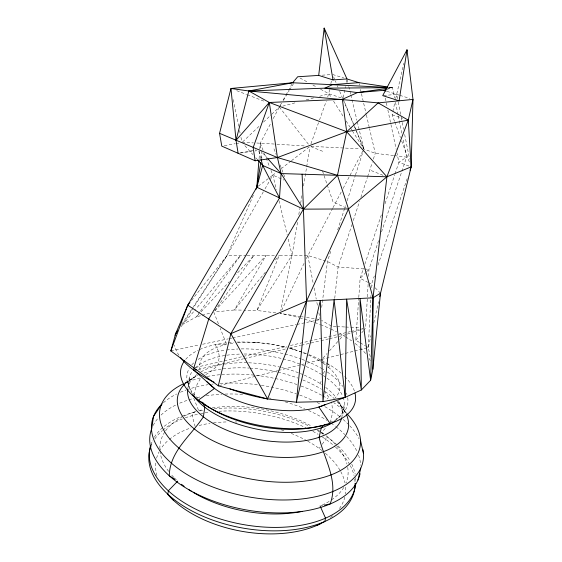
<?xml version="1.0" encoding="UTF-8"?>
<svg xmlns="http://www.w3.org/2000/svg" width="562" height="562" viewBox="0 0 562 562"><rect width="100%" height="100%" fill="white"/><g stroke="black" fill="none" stroke-linecap="round" stroke-linejoin="round"><path stroke-width="0.42" stroke-dasharray="2.81 2.11" d="M370.21 356.68L368.265 347.52L370.962 295.479M371.37 287.667L371.545 284.196L374.334 275.935M368.124 284.253L365.623 328.082L363.979 330.112M368.581 276.363L368.981 269.353L378.739 240.262M359.448 342.391L355.781 340.256L358.725 298.394M358.781 297.516L360.13 278.33L363.452 268.383M259.054 158.709L259.728 150.061M259.799 149.197L260.269 143.141L271.221 122.411M334.734 298.387L338.092 266.999L351.931 224.681M321.703 307.428L327.449 261.527L331.222 249.858M188.516 385.56L189.717 376.308M151.094 444.9L151.319 443.299A104.476 57.591 10.4 0 1 152.667 440.208M194.382 394.938L195.597 387.169L200.796 377.812M261.463 158.477L261.737 156.784M297.509 222.313L292.085 255.134L280.684 310.877M298.794 214.536L299.792 208.488M300.642 203.311L302.068 194.67M303.494 186.036L309.915 147.167M329.718 89.597L327.723 97.071M330.856 83.731L331.51 80.373M343.206 97.633L345.419 86.59M346.269 82.34L346.775 79.79M330.358 422.617L332.781 411.567L331.559 401.9M394.496 121.301L392.121 114.788L392.683 112.238M392.873 111.381L394.749 102.867M395.69 98.61L403.867 63.281M354.706 350.983L368.265 347.52L370.941 335.633M373.8 322.897L378.577 301.675M321.021 381.38L320.481 383.748L321.626 385.932M342.244 412.901L344.471 403.881M337.699 229.858L345.518 205.692M347.14 200.69L355.233 175.688M355.5 174.852L363.593 149.85M353.287 220.536L359.525 201.449M360.881 197.304L367.393 177.388M367.667 176.559L372.283 162.453M373.365 159.13L375.261 153.328L369.543 128.628M364.836 264.231L381.457 214.487M385.054 203.711L394.749 174.691M395.023 173.862L398.901 162.249L396.913 152.836M381.528 231.951L401.605 172.113M401.886 171.277L406.628 157.149L402.799 138.273M377.959 265.194L407.527 177.62M310.941 143.844L319.188 120.865M319.483 120.043L326.255 101.174M363.832 268.959L338.092 266.999L327.449 261.527L307.814 255.492L279.3 255.253L256.883 310.449L243.894 310.168M253.35 195.218L226.907 255.766L181.041 326.922M281.653 310.315L304.077 263.325M306.318 258.625L332.585 208.425M332.992 207.659L341.52 191.452M343.15 188.368L363.459 149.794M273.251 118.568L278.935 107.82M280.171 105.537L281.414 103.26M283.079 100.219L285.573 95.666M285.988 94.908L291.811 84.279M323.305 373.547L325.005 370.527A81.645 38.026 10.5 0 0 322.911 369.234M263.318 191.86L226.907 255.766L193.356 306.796M265.046 188.818L269.816 180.451M270.252 179.685L272.851 175.126L275.605 172.991M271.748 114.262L279.342 107.054L281.576 103.359M283.367 100.401L289.184 90.798M289.634 90.06L293.659 83.408M181.849 324.295L192.878 307.526M214.789 310.667L253.862 255.506L235.878 274.685M199.896 311.889L196.314 316.877L183.205 324.183L195.534 309.402M200.409 311.179L240.367 255.633L196.096 308.728M319.174 448.448L320.192 447.043M322.216 444.233L325.763 439.315L326.41 436.358A104.476 57.591 10.4 0 1 337.474 445.336M191.558 300.375L226.907 255.766L246.268 255.577M355.781 340.256L359.603 335.521M361.795 332.816L363.431 330.786M265.433 272.141L234.368 309.964L214.635 312.008M275.415 259.981L279.3 255.253M323.424 433.934L321.633 432.48L326.283 427.218M320.171 361.275L322.476 358.689M323.052 358.05L327.084 353.526M329.388 350.948L339.188 339.975M339.764 339.329L343.22 335.458L346.536 334.362M214.965 310.814L266.107 255.387L234.368 309.964L243.03 310.147M198.709 314.32L196.314 316.877L201.301 315.514M201.112 311.762L229.282 281.717M336.455 419.336L337.544 418.219M366.031 272.345L360.13 278.33L367.738 282.243M366.621 271.748L368.981 269.353L364.689 269.022M327.962 367.604L330.323 365.265L326.424 363.733M242.643 141.891L259.721 125.677M263.522 122.073L271.116 114.866M281.119 168.719L290.765 161.245M291.453 160.711L310.055 146.303L359.525 148.804M258.218 186.198L272.851 175.126L283.936 180.079M185.664 383.34L194.178 376.926M205.811 374.587L211.544 370.906L217.972 365.426L219.292 356.589L218.485 351.44L215.253 344.625L226.641 344.492L220.206 328.292M185.13 382.771L196.342 376.175M347.372 334.088L352.346 332.451M353.175 332.177L363.129 328.903M195.632 411.686L192.576 412.67L192.106 415.669L195.14 426.544M386.93 89.365L392.536 87.651L394.622 97.95M202.137 315.282L210.448 313.013M282.7 106.155L296.139 102.558M306.22 99.86L314.622 97.612M319.659 96.264L328.903 93.791L343.038 98.483L353.287 123.352M219.152 385.616L277.614 370.681M278.457 370.463L303.873 363.972M307.266 363.101L320.818 359.638M321.668 359.427L344.541 353.582M345.391 353.365L353.863 351.201M198.288 369.382L243.472 358.809M244.322 358.605L286.1 348.826M289.507 348.026L300.593 345.433M301.443 345.237L320.2 340.846M321.057 340.642L328.728 338.851M329.578 338.647L343.22 335.458M195.576 367.457L242.573 356.575M243.423 356.378L287.006 346.29M290.428 345.497L350.238 331.643M351.095 331.447L359.638 329.473M360.495 329.269L363.059 328.679M170.848 350.927L199.166 344.977M202.601 344.253L228.348 338.844M229.205 338.668L231.783 338.127M232.64 337.945L296.153 324.604M297.01 324.422L319.321 319.736M320.937 505.821L322.616 505.477M240.655 152.815L255.865 149.935M224.301 145.656L235.26 143.696M236.103 143.549L239.482 142.945M387.394 88.374L392.536 87.651L389.087 87.138M239.833 153.061L251.783 151.438M255.197 150.967L256.904 150.735M383.593 95.547L396.624 94.346L397.994 101.174M322.188 75.182L330.906 74.62M247.111 255.57L274.347 255.303M388.194 87.686L392.536 87.651L388.187 87.433M242.011 142.495L253.314 142.896M256.792 143.015L275.991 144.139M336.09 326.515L331.749 326.283L321.626 320.396M336.961 326.557L344.773 326.979M345.644 327.021L349.986 327.253M350.857 327.302L359.54 327.758M276.869 144.195L305.693 146.022M253.638 342.37L257.747 342.651M393.562 155.555L375.261 153.328L363.86 149.021L352.212 130.609M394.433 155.66L406.628 157.149L398.901 162.249L409.522 166.261M275.851 312.894L256.883 310.449L292.085 255.134L287.997 238.112M300.593 316.568L280.157 313.448A100.809 43.183 10.6 0 1 298.914 317.642M301.45 316.701L303.15 316.961M306.557 317.481L319.328 319.427M332.648 74.507L343.768 77.956M386.951 91.346L399.076 95.111M399.898 95.364L409.712 98.406M291.348 348.693L294.797 349.768M392.121 114.788L402.617 118.28M236.721 90.679L246.556 94.458M247.371 94.774L264.583 101.385M321.731 361.886L325.637 363.424M310.863 146.619L323.754 151.74M371.278 170.609L383.783 175.576M346.185 207.912L333.09 202.06L322.279 170.356M368.503 282.637L371.545 284.196L372.739 285.398M299.975 78.006L307.59 82.157M312.915 85.066L316.722 87.145M320.53 89.218L328.903 93.791L330.765 96.734M360.186 342.82L365.328 345.813M366.059 346.241L368.265 347.52M375.121 287.793L380.481 293.188M244.877 145.684L252.914 154.606M255.78 157.796L256.932 159.067M262.63 152.857L267.245 158.034M337.017 401.24L346.382 413.175A101.792 51.69 10.5 0 0 333.723 402.638M279.342 107.054L308.981 144.926M324.295 391.026L330.02 399.083M333.561 101.153L343.354 116.615M346.15 121.034L349.88 126.928M350.344 127.665L351.742 129.871M339.462 402.813L345.391 412.368M187.265 381.598L189.204 386.15M333.652 76.91L334.994 80.113M335.331 80.914L336.006 82.516M337.348 85.726L338.015 87.328M339.694 91.332L354.13 125.783M354.467 126.583L356.139 130.595M356.477 131.396L363.86 149.021L357.137 121.16M354.608 126.562L355.598 128.965M355.929 129.766L363.86 149.021M213.778 312.1L218.597 324.246M198.393 409.937L193.841 398.388A106.78 57.162 10.5 0 0 177.171 404.338M263.1 150.335L260.269 143.141L261.007 149.963M264.358 153.531L269.704 167.125M270.961 170.328L272.851 175.126L276.328 189.591M273.982 148.846L276.139 154.501M280.143 164.996L284.772 177.107M394.798 122.116L400.446 137.578M401.64 140.837L409.67 162.811M258.85 151.143L260.873 158.716M347.154 79.783L347.766 82.319M348.784 86.541L350.618 94.142M350.821 94.985L356.933 120.31M278.991 200.662L287.175 234.705M359.09 83.499L359.49 85.199M360.474 89.456L361.261 92.863M361.457 93.714L366.192 114.156M366.389 115.006L369.346 127.778M385.349 98.048L386.972 105.754M387.878 110.033L390.773 123.731M390.948 124.588L396.189 149.408M233.258 99.622L238.681 126.204M239.56 130.489L240.086 133.061M240.958 137.353L241.66 140.781M395.493 102.235L398.107 115.105M398.275 115.969L401.76 133.124M398.163 102.031L401.071 116.531M401.24 117.388L402.097 121.652M402.266 122.509L403.635 129.33M404.661 134.451L409.614 159.201M307.814 255.492L313.252 283.677M314.081 287.948L316.223 299.054M316.884 302.475L317.544 305.89M318.865 312.725L320.017 318.703M261.098 150.813L261.927 158.519M347.709 397.748A81.645 38.026 10.5 0 1 335.563 419.519M332.655 421.156A81.645 38.026 10.5 0 1 330.273 422.308M197.817 398.507A81.645 38.026 10.5 0 1 195.45 396.084M194.902 395.472A81.645 38.026 10.5 0 1 189.246 368.454M191.818 364.85A81.645 38.026 10.5 0 1 193.75 362.855M198.133 359.427A81.645 38.026 10.5 0 1 225.826 350.119M226.676 350A81.645 38.026 10.5 0 1 237.852 349.016M241.175 348.911A81.645 38.026 10.5 0 1 301.183 359.041M301.984 359.336A81.645 38.026 10.5 0 1 322.195 368.812M327.239 371.988A81.645 38.026 10.5 0 1 342.799 386.473M346.396 393.007A81.645 38.026 10.5 0 1 346.958 394.587M185.72 359.343A88.719 40.921 10.5 0 1 198.14 350.259M199.805 349.494A88.719 40.921 10.5 0 1 227.512 342.729M228.369 342.644A88.719 40.921 10.5 0 1 233.56 342.244M236.939 342.089A88.719 40.921 10.5 0 1 286.423 347.492M289.809 348.363A88.719 40.921 10.5 0 1 308.229 354.362M309.044 354.678A88.719 40.921 10.5 0 1 320.895 359.982M321.661 360.368A88.719 40.921 10.5 0 1 326.129 362.771M326.852 363.185A88.719 40.921 10.5 0 1 341.64 373.589M344.766 376.519A88.719 40.921 10.5 0 1 354.791 392.304M163.38 402.771A107.363 56.059 10.5 0 1 176.651 393.983M180.416 392.241A107.363 56.059 10.5 0 1 186.064 390.028M186.9 389.733A107.363 56.059 10.5 0 1 208.059 384.703M211.544 384.232A107.363 56.059 10.5 0 1 213.293 384.022M220.192 383.403A107.363 56.059 10.5 0 1 260.466 385.174M261.316 385.3A107.363 56.059 10.5 0 1 296.371 393.885M299.658 395.051A107.363 56.059 10.5 0 1 313.083 400.58M317.101 402.511A107.363 56.059 10.5 0 1 321.043 404.535M324.871 406.656A107.363 56.059 10.5 0 1 340.544 417.278M343.157 419.463A107.363 56.059 10.5 0 1 348.496 424.493M349.733 425.792A107.363 56.059 10.5 0 1 359.083 438.76M183.612 383.748A101.792 51.69 10.5 0 1 199.917 378.029M207.223 376.442A101.792 51.69 10.5 0 1 220.044 374.706M221.786 374.566A101.792 51.69 10.5 0 1 255.071 375.233M255.949 375.332A101.792 51.69 10.5 0 1 296.961 384.541M301.021 385.982A101.792 51.69 10.5 0 1 322.103 395.479M322.862 395.894A101.792 51.69 10.5 0 1 327.99 398.887M185.003 383.832A86.773 42.649 10.5 0 1 197.768 375.507M203.929 373.084A86.773 42.649 10.5 0 1 249.254 368.075M250.09 368.131A86.773 42.649 10.5 0 1 277.199 372.023M278.042 372.213A86.773 42.649 10.5 0 1 297.895 378.064M302.742 379.919A86.773 42.649 10.5 0 1 321.471 389.241M325.047 391.531A86.773 42.649 10.5 0 1 334.067 398.458M337.671 401.914A86.773 42.649 10.5 0 1 346.178 413.983M187.743 388.756A78.364 37.654 10.5 0 1 197.318 374.271M201.006 371.847A78.364 37.654 10.5 0 1 223.711 364.274M224.561 364.141A78.364 37.654 10.5 0 1 247.849 362.778M248.713 362.806A78.364 37.654 10.5 0 1 280.782 367.316M281.611 367.527A78.364 37.654 10.5 0 1 303.557 374.84M304.323 375.17A78.364 37.654 10.5 0 1 322.005 384.759M325.637 387.387A78.364 37.654 10.5 0 1 336.006 397.467M338.324 400.811A78.364 37.654 10.5 0 1 341.886 416.997M343.129 397.25A78.898 37.113 10.5 0 1 336.547 419.828M192.239 393.674A78.898 37.113 10.5 0 1 192.443 371.159M195.393 367.822A78.898 37.113 10.5 0 1 225.917 355.339M226.781 355.212A78.898 37.113 10.5 0 1 240.677 354.06M244.105 354.011A78.898 37.113 10.5 0 1 300.628 364.302M301.436 364.612A78.898 37.113 10.5 0 1 305.391 366.206M306.164 366.529A78.898 37.113 10.5 0 1 322.455 375.051M323.22 375.549A78.898 37.113 10.5 0 1 326.22 377.608M326.943 378.128A78.898 37.113 10.5 0 1 342.799 396.414M328.349 367.211A71.086 32.146 10.5 0 1 334.72 398.381M200.149 370.147A71.086 32.146 10.5 0 1 226.641 344.492M229.914 343.853A71.086 32.146 10.5 0 1 234.221 343.206M237.789 342.82A71.086 32.146 10.5 0 1 286.451 347.323M289.732 348.222A71.086 32.146 10.5 0 1 302.117 352.367M302.911 352.676A71.086 32.146 10.5 0 1 306.796 354.292M308.39 355.001A71.086 32.146 10.5 0 1 322.37 362.701M323.08 363.185A71.086 32.146 10.5 0 1 325.82 365.174M344.822 497.131A96.158 54.135 10.4 0 1 338.886 509.242M332.683 515.761A96.158 54.135 10.4 0 1 330.189 517.771M156.953 475.564A96.158 54.135 10.4 0 1 155.913 461.472M156.601 458.178A96.158 54.135 10.4 0 1 159.004 451.939M159.397 451.181A96.158 54.135 10.4 0 1 168.642 440.004M169.288 439.456A96.158 54.135 10.4 0 1 190.982 427.858M199.088 425.483A96.158 54.135 10.4 0 1 209.977 423.355M213.434 422.884A96.158 54.135 10.4 0 1 228.109 421.9M235.183 421.95A96.158 54.135 10.4 0 1 236.946 422.013M281.232 429.846A96.158 54.135 10.4 0 1 285.426 431.251M291.235 433.421A96.158 54.135 10.4 0 1 306.985 440.784M307.751 441.205A96.158 54.135 10.4 0 1 321.998 450.562M325.37 453.309A96.158 54.135 10.4 0 1 340.354 470.879M340.762 471.616A96.158 54.135 10.4 0 1 345.026 482.948M345.63 487.163A96.158 54.135 10.4 0 1 345.454 493.822M150.869 446.502A104.328 57.872 10.4 0 1 153.019 441.865M154.859 438.894A104.328 57.872 10.4 0 1 162.313 430.632M162.938 430.106A104.328 57.872 10.4 0 1 184.427 418.128M185.263 417.833A104.328 57.872 10.4 0 1 200.107 413.751M200.936 413.583A104.328 57.872 10.4 0 1 204.287 412.972M205.13 412.831A104.328 57.872 10.4 0 1 209.401 412.206M218.78 411.286A104.328 57.872 10.4 0 1 305.918 427.815M312.879 431.349A104.328 57.872 10.4 0 1 318.113 434.328M322.384 437.011A104.328 57.872 10.4 0 1 334.889 446.558M335.535 447.141A104.328 57.872 10.4 0 1 349.929 464.985M350.309 465.694A104.328 57.872 10.4 0 1 354.067 475.571M354.72 478.986A104.328 57.872 10.4 0 1 355.043 482.365M154.346 437.201A104.476 57.591 10.4 0 1 181.631 416.358M182.432 416.035A104.476 57.591 10.4 0 1 196.51 411.665M199.763 410.941A104.476 57.591 10.4 0 1 203.086 410.295M214.206 408.75A104.476 57.591 10.4 0 1 309.641 426.403M317.27 430.52A104.476 57.591 10.4 0 1 320.192 432.269M320.909 432.712A104.476 57.591 10.4 0 1 323.024 434.061M338.092 445.919A104.476 57.591 10.4 0 1 350.252 461.219M351.728 464.05A104.476 57.591 10.4 0 1 355.17 474.173M355.662 477.559A104.476 57.591 10.4 0 1 355.823 480.91M343.803 487.423A95.245 51.774 10.4 0 1 332.03 499.52M329.142 501.409A95.245 51.774 10.4 0 1 320.972 505.617M176.349 479.864A95.245 51.774 10.4 0 1 174.375 477.939M173.742 477.286A95.245 51.774 10.4 0 1 170.764 474.005M168.642 471.349A95.245 51.774 10.4 0 1 160.114 452.129M159.847 448.609A95.245 51.774 10.4 0 1 165.059 431.581M165.565 430.85A95.245 51.774 10.4 0 1 181.828 417.285M183.999 416.175A95.245 51.774 10.4 0 1 195.239 411.721M198.695 410.703A95.245 51.774 10.4 0 1 202.77 409.67M212.246 407.893A95.245 51.774 10.4 0 1 311.784 426.291M317.572 429.761A95.245 51.774 10.4 0 1 319.637 431.11M321.633 432.48A95.245 51.774 10.4 0 1 325.286 435.171M325.995 435.726A95.245 51.774 10.4 0 1 346.993 464.079M347.702 467.324A95.245 51.774 10.4 0 1 346.016 483.039M153.166 425.441A106.78 57.162 10.5 0 1 158.639 417.559M161.069 415.051A106.78 57.162 10.5 0 1 176.426 404.703M197.037 397.601A106.78 57.162 10.5 0 1 201.161 396.723M206.261 395.817A106.78 57.162 10.5 0 1 221.702 394.222M225.102 394.074A106.78 57.162 10.5 0 1 243.985 394.461M269.381 397.966A106.78 57.162 10.5 0 1 271.067 398.317M285.187 401.879A106.78 57.162 10.5 0 1 304.653 408.778M308.524 410.464A106.78 57.162 10.5 0 1 326.887 420.327M331.088 423.123A106.78 57.162 10.5 0 1 335.352 426.249M336.041 426.783A106.78 57.162 10.5 0 1 344.836 434.581M346.557 436.379A106.78 57.162 10.5 0 1 357.2 451.869M358.563 455.213A106.78 57.162 10.5 0 1 360.685 465.322M178.955 355.296A100.809 43.183 10.6 0 1 174.55 345.166M299.75 317.867A100.809 43.183 10.6 0 1 314.003 322.272M314.832 322.56A100.809 43.183 10.6 0 1 319.722 324.351M320.523 324.66A100.809 43.183 10.6 0 1 330.224 328.749M331.032 329.121A100.809 43.183 10.6 0 1 336.568 331.819M339.603 333.421A100.809 43.183 10.6 0 1 344.815 336.406M345.609 336.884A100.809 43.183 10.6 0 1 351.636 340.867M355.093 343.445A100.809 43.183 10.6 0 1 359.645 347.288M360.312 347.906A100.809 43.183 10.6 0 1 366.192 354.285M368.953 358.282A100.809 43.183 10.6 0 1 370.246 360.614"/><path stroke-width="0.84" d="M324.295 505.133L330.168 503.931C338.816 480.988 324.169 459.217 319.09 437.299L321.295 427.872L324.148 424.682L330.168 423.636L318.872 407.014L345.194 397.348L361.352 389.972L370.625 380.284L372.859 369.171L373.028 297.825L386.909 176.812L408.272 120.156L412.979 99.418L407 49.849L382.722 95.624L399.111 100.802L407 49.849L406.417 52.371M261.098 159.552L262.672 165.446L256.827 187.251L187.75 305.18L175.618 333.772L170.848 350.927L218.302 385.827L267.582 398.95L296.364 402.216L322.988 401.619L345.194 397.348L346.599 299.146L361.352 389.972L360.031 298.471L370.625 380.284L373.028 297.825L348.496 208.945L337.488 175.295L346.677 131.712L342.37 99.334L357.376 92.611L386.537 88.501M410.035 170.181L411.152 166.879L412.979 99.418L378.142 102.888L248.811 90.974L230.982 88.48L219.559 133.32L221.772 146.113L255.134 160.774L277.445 157.543L346.677 131.712L408.272 120.156L411.152 166.879L379.722 296.581M174.908 479.351L169.267 475.803C169.682 451.216 190.876 435.754 203.409 416.835L204.793 407.218L203.346 403.256L198.238 400.221L214.501 388.447L194.023 370.379L193.862 367.857L208.727 319.047L279.511 197.908L281.091 173.567L277.445 157.543L269.31 102.474L248.811 90.974L236.019 140.317L238.119 153.3M258.85 161.301L256.827 187.251L255.78 189.64M372.859 369.171L380.481 293.188L373.028 297.825L306.529 301.141L230.849 333.68L218.302 385.827M346.951 78.94L333.006 79.923L318.703 75.406L324.183 28.1L346.951 78.94L358.893 82.649L387.358 86.878M260.782 162.713L256.827 187.251L303.438 209.148L348.496 208.945L386.909 176.812L411.152 166.879M357.945 480.067L360.797 468.062M170.848 350.927L187.75 305.18L189.928 302.433M229.872 388.869A100.809 43.183 10.6 0 0 267.582 398.95L306.529 301.141L348.496 208.945M267.582 398.95L230.849 333.68L303.438 209.148L337.488 175.295L386.909 176.812L346.677 131.712L269.31 102.474L236.019 140.317L230.982 88.48L292.64 82.762L387.316 87.391M175.049 335.289A100.809 43.183 10.6 0 1 175.618 333.772L177.536 330.856M161.245 404.9L153.468 416.498L151.789 428.497A106.78 57.162 10.5 0 0 238.801 508.448A106.78 57.162 10.5 0 0 360.066 473.626M175.618 333.772L176.7 332.402M177.725 481.121L168.354 490.781L167.841 494.181L173.391 500.215M335.366 420.453L334.278 421.57A78.898 37.113 10.5 0 1 258.913 429.558A78.898 37.113 10.5 0 1 192.696 394.433M346.677 131.712L378.142 102.888L408.272 120.156M317.228 525.245L324.787 521.522L325.546 518.178L320.094 505.99M318.703 75.406L297.691 76.762L292.64 82.762L248.811 90.974L324.843 88.157L357.376 92.611L383.72 90.349L386.129 89.611M194.023 370.379L196.581 369.782M358.893 82.649L332.521 84.63L324.843 88.157L387.33 87.693M342.37 99.334L269.31 102.474L253.153 147.602L255.134 160.774M383.72 90.349L386.143 91.093M219.559 133.32L277.445 157.543L337.488 175.295L281.091 173.567L262.672 165.446L257.508 159.706M187.75 305.18L230.849 333.68M267.821 158.688L281.091 173.567L303.438 209.148L306.529 301.141L296.364 402.216L320.312 300.459L322.988 401.619L334.109 299.771L345.194 397.348M262.672 165.446L279.511 197.908M360.467 440.179L363.466 453.597M324.653 30.678L324.183 28.1L333.006 79.923M302.117 174.213L303.438 209.148M347.035 413.843A101.792 51.69 10.5 0 1 320.08 478.318A101.792 51.69 10.5 0 1 186.935 454.18A101.792 51.69 10.5 0 1 182.889 384.092M346.536 414.791A86.773 42.649 10.5 0 1 254.129 454.363A86.773 42.649 10.5 0 1 185.003 383.832M341.703 417.805A78.364 37.654 10.5 0 1 258.408 439.498A78.364 37.654 10.5 0 1 187.645 389.585M321.85 425.399A81.645 38.026 10.5 0 1 201.877 402.09M355.001 393.091A88.719 40.921 10.5 0 1 259.904 425.469A88.719 40.921 10.5 0 1 184.603 360.741M325.658 404.436A71.086 32.146 10.5 0 1 206.83 381.619M320.579 523.672A96.158 54.135 10.4 0 1 167.792 494.455M355.072 483.201A104.328 57.872 10.4 0 1 242.229 527.957A104.328 57.872 10.4 0 1 150.869 446.502M355.718 483.425A104.476 57.591 10.4 0 1 242.138 524.353A104.476 57.591 10.4 0 1 150.525 445.68M302.314 511.371A95.245 51.774 10.4 0 1 193.068 492.312M191.509 491.357A95.245 51.774 10.4 0 1 188.467 489.404M184.153 486.362A95.245 51.774 10.4 0 1 181.463 484.289M362.926 449.488A107.363 56.059 10.5 0 1 239.11 494.939A107.363 56.059 10.5 0 1 162.179 403.881M214.045 382.209A100.809 43.183 10.6 0 1 180.648 357.671"/></g></svg>
